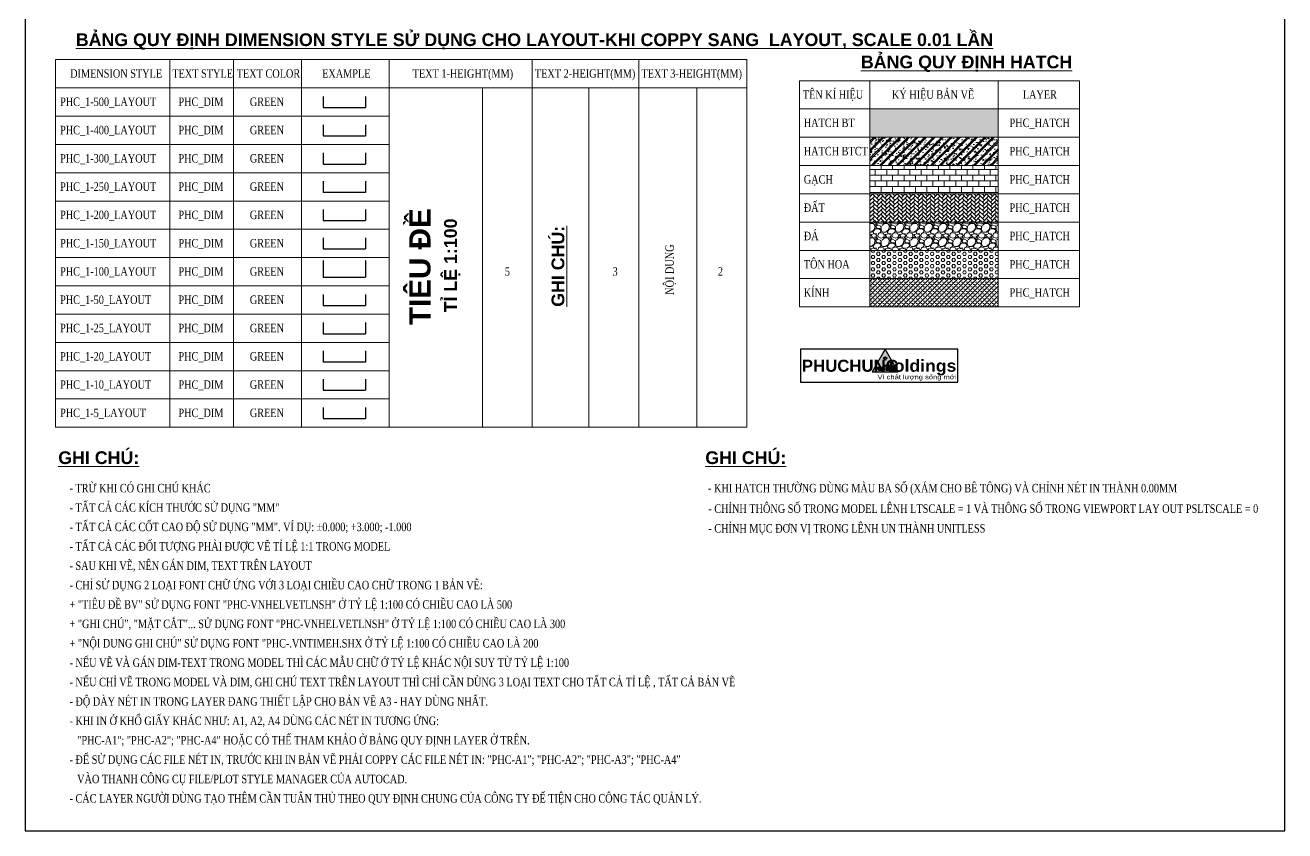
# Model space of a CAD drawing. Extents: x 11 to 29711, y 4 to 42004.
# Drawn here: x 11 to 29711, y 4 to 18996 of the extents above; entities that cross this region are included whole.
import ezdxf
from ezdxf.enums import TextEntityAlignment as Align

# ---------------------------------------------------------------- set-up
doc = ezdxf.new("R2010")
doc.units = 0
doc.header["$LTSCALE"] = 100
doc.header["$MEASUREMENT"] = 0
for name, color, linetype, lineweight in [('PHC_Dim', 8, 'Continuous', 13), ('PHC_Hatch', 251, 'Continuous', 13), ('PHC_Net manh', 9, 'Continuous', 13), ('PHC_Text 1', 7, 'Continuous', 25), ('PHC_Text 2', 3, 'Continuous', 15), ('PHC_Text 3', 3, 'Continuous', 15)]:
    doc.layers.add(name, color=color, linetype=linetype, lineweight=lineweight)
doc.styles.add('PHC-DIM', font='vntimeh.shx', dxfattribs={"width": 0.7})
doc.styles.add('PHC-VnAvant', font='', dxfattribs={"width": 0.8})
doc.styles.add('PHC-VnHelvetlns', font='')
doc.styles.add('PHC-VnHelvetlnsH', font='')
doc.styles.add('PHC-vntimeh.shx', font='vntimeh.shx', dxfattribs={"width": 0.8})
doc.styles.get('PHC-VnAvant').set_extended_font_data('.VnAvant')
doc.styles.get('PHC-VnHelvetlns').set_extended_font_data('.VnHelvetIns', bold=True)
doc.styles.get('PHC-VnHelvetlnsH').set_extended_font_data('.VnHelvetInsH', bold=True)
doc.dimstyles.new('PHC_1-10_Layout', dxfattribs={"dimtxt": 2, "dimasz": 1, "dimexe": 1, "dimexo": 0, "dimgap": 1, "dimtad": 1, "dimdec": 0, "dimlfac": 10, "dimdsep": 46, "dimtxsty": 'PHC-DIM', "dimblk": 'ARCHTICK', "dimcen": 4, "dimdle": 1, "dimclrd": 256, "dimclre": 256, "dimclrt": 3, "dimazin": 2, "dimtp": 0.1, "dimtm": 0.1, "dimtfac": 0.71, "dimtdec": 0, "dimtix": 1, "dimtmove": 0, "dimatfit": 2, "dimldrblk": 'OPEN30', "dimfxl": 2, "dimlwd": -1, "dimlwe": -1, "dimarcsym": 0})
doc.dimstyles.new('PHC_1-150_Layout', dxfattribs={"dimtxt": 2, "dimasz": 1, "dimexe": 1, "dimexo": 0, "dimgap": 1, "dimtad": 1, "dimdec": 0, "dimlfac": 150, "dimdsep": 46, "dimtxsty": 'PHC-DIM', "dimblk": 'ARCHTICK', "dimcen": 4, "dimdle": 1, "dimclrd": 256, "dimclre": 256, "dimclrt": 3, "dimazin": 2, "dimtp": 0.1, "dimtm": 0.1, "dimtfac": 0.71, "dimtdec": 0, "dimtix": 1, "dimtmove": 0, "dimatfit": 2, "dimldrblk": 'OPEN30', "dimfxl": 2, "dimlwd": -1, "dimlwe": -1, "dimarcsym": 0})
doc.dimstyles.new('PHC_1-200_Layout', dxfattribs={"dimtxt": 2, "dimasz": 1, "dimexe": 1, "dimexo": 0, "dimgap": 1, "dimtad": 1, "dimdec": 0, "dimlfac": 200, "dimdsep": 46, "dimtxsty": 'PHC-DIM', "dimblk": 'ARCHTICK', "dimcen": 4, "dimdle": 1, "dimclrd": 256, "dimclre": 256, "dimclrt": 3, "dimazin": 2, "dimtp": 0.1, "dimtm": 0.1, "dimtfac": 0.71, "dimtdec": 0, "dimtix": 1, "dimtmove": 0, "dimatfit": 2, "dimldrblk": 'OPEN30', "dimfxl": 2, "dimlwd": -1, "dimlwe": -1, "dimarcsym": 0})
doc.dimstyles.new('PHC_1-20_Layout', dxfattribs={"dimtxt": 2, "dimasz": 1, "dimexe": 1, "dimexo": 0, "dimgap": 1, "dimtad": 1, "dimdec": 0, "dimlfac": 20, "dimdsep": 46, "dimtxsty": 'PHC-DIM', "dimblk": 'ARCHTICK', "dimcen": 4, "dimdle": 1, "dimclrd": 256, "dimclre": 256, "dimclrt": 3, "dimazin": 2, "dimtp": 0.1, "dimtm": 0.1, "dimtfac": 0.71, "dimtdec": 0, "dimtix": 1, "dimtmove": 0, "dimatfit": 2, "dimldrblk": 'OPEN30', "dimfxl": 2, "dimlwd": -1, "dimlwe": -1, "dimarcsym": 0})
doc.dimstyles.new('PHC_1-250_Layout', dxfattribs={"dimtxt": 2, "dimasz": 1, "dimexe": 1, "dimexo": 0, "dimgap": 1, "dimtad": 1, "dimdec": 0, "dimlfac": 250, "dimdsep": 46, "dimtxsty": 'PHC-DIM', "dimblk": 'ARCHTICK', "dimcen": 4, "dimdle": 1, "dimclrd": 256, "dimclre": 256, "dimclrt": 3, "dimazin": 2, "dimtp": 0.1, "dimtm": 0.1, "dimtfac": 0.71, "dimtdec": 0, "dimtix": 1, "dimtmove": 0, "dimatfit": 2, "dimldrblk": 'OPEN30', "dimfxl": 2, "dimlwd": -1, "dimlwe": -1, "dimarcsym": 0})
doc.dimstyles.new('PHC_1-25_Layout', dxfattribs={"dimtxt": 2, "dimasz": 1, "dimexe": 1, "dimexo": 0, "dimgap": 1, "dimtad": 1, "dimdec": 0, "dimlfac": 25, "dimdsep": 46, "dimtxsty": 'PHC-DIM', "dimblk": 'ARCHTICK', "dimcen": 4, "dimdle": 1, "dimclrd": 256, "dimclre": 256, "dimclrt": 3, "dimazin": 2, "dimtp": 0.1, "dimtm": 0.1, "dimtfac": 0.71, "dimtdec": 0, "dimtix": 1, "dimtmove": 0, "dimatfit": 2, "dimldrblk": 'OPEN30', "dimfxl": 2, "dimlwd": -1, "dimlwe": -1, "dimarcsym": 0})
doc.dimstyles.new('PHC_1-300_Layout', dxfattribs={"dimtxt": 2, "dimasz": 1, "dimexe": 1, "dimexo": 0, "dimgap": 1, "dimtad": 1, "dimdec": 0, "dimlfac": 300, "dimdsep": 46, "dimtxsty": 'PHC-DIM', "dimblk": 'ARCHTICK', "dimcen": 4, "dimdle": 1, "dimclrd": 256, "dimclre": 256, "dimclrt": 3, "dimazin": 2, "dimtp": 0.1, "dimtm": 0.1, "dimtfac": 0.71, "dimtdec": 0, "dimtix": 1, "dimtmove": 0, "dimatfit": 2, "dimldrblk": 'OPEN30', "dimfxl": 2, "dimlwd": -1, "dimlwe": -1, "dimarcsym": 0})
doc.dimstyles.new('PHC_1-400_Layout', dxfattribs={"dimtxt": 2, "dimasz": 1, "dimexe": 1, "dimexo": 0, "dimgap": 1, "dimtad": 1, "dimdec": 0, "dimlfac": 400, "dimdsep": 46, "dimtxsty": 'PHC-DIM', "dimblk": 'ARCHTICK', "dimcen": 4, "dimdle": 1, "dimclrd": 256, "dimclre": 256, "dimclrt": 3, "dimazin": 2, "dimtp": 0.1, "dimtm": 0.1, "dimtfac": 0.71, "dimtdec": 0, "dimtix": 1, "dimtmove": 0, "dimatfit": 2, "dimldrblk": 'OPEN30', "dimfxl": 2, "dimlwd": -1, "dimlwe": -1, "dimarcsym": 0})
doc.dimstyles.new('PHC_1-500_Layout', dxfattribs={"dimtxt": 2, "dimasz": 1, "dimexe": 1, "dimexo": 0, "dimgap": 1, "dimtad": 1, "dimdec": 0, "dimlfac": 500, "dimdsep": 46, "dimtxsty": 'PHC-DIM', "dimblk": 'ARCHTICK', "dimcen": 4, "dimdle": 1, "dimclrd": 256, "dimclre": 256, "dimclrt": 3, "dimazin": 2, "dimtp": 0.1, "dimtm": 0.1, "dimtfac": 0.71, "dimtdec": 0, "dimtix": 1, "dimtmove": 0, "dimatfit": 2, "dimldrblk": 'OPEN30', "dimfxl": 2, "dimlwd": -1, "dimlwe": -1, "dimarcsym": 0})
doc.dimstyles.new('PHC_1-50_Layout', dxfattribs={"dimtxt": 2, "dimasz": 1, "dimexe": 1, "dimexo": 0, "dimgap": 1, "dimtad": 1, "dimdec": 0, "dimlfac": 50, "dimdsep": 46, "dimtxsty": 'PHC-DIM', "dimblk": 'ARCHTICK', "dimcen": 4, "dimdle": 1, "dimclrd": 256, "dimclre": 256, "dimclrt": 3, "dimazin": 2, "dimtp": 0.1, "dimtm": 0.1, "dimtfac": 0.71, "dimtdec": 0, "dimtix": 1, "dimtmove": 0, "dimatfit": 2, "dimldrblk": 'OPEN30', "dimfxl": 2, "dimlwd": -1, "dimlwe": -1, "dimarcsym": 0})
doc.dimstyles.new('PHC_1-5_Layout', dxfattribs={"dimtxt": 2, "dimasz": 1, "dimexe": 1, "dimexo": 0, "dimgap": 1, "dimtad": 1, "dimdec": 0, "dimlfac": 5, "dimdsep": 46, "dimtxsty": 'PHC-DIM', "dimblk": 'ARCHTICK', "dimcen": 4, "dimdle": 1, "dimclrd": 256, "dimclre": 256, "dimclrt": 3, "dimazin": 2, "dimtp": 0.1, "dimtm": 0.1, "dimtfac": 0.71, "dimtdec": 0, "dimtix": 1, "dimtmove": 0, "dimatfit": 2, "dimldrblk": 'OPEN30', "dimfxl": 2, "dimlwd": -1, "dimlwe": -1, "dimarcsym": 0})

# ---------------------------------------------------------------- blocks, each defined once
blk = doc.blocks.new('_ARCHTICK')
at = {"color": 0, "linetype": 'ByBlock', "const_width": 0.15}
blk.add_lwpolyline([(-0.5, -0.5), (0.5, 0.5)], dxfattribs=at)
blk = doc.blocks.new('_Open30')
at = {"color": 0, "linetype": 'ByBlock', "lineweight": -2}
for p, q in [((-1, 0), (0, 0)), ((0, 0), (-1, 0)), ((0, 0), (-1, 0))]:
    blk.add_line(p, q, dxfattribs=at)
blk = doc.blocks.new('PHC_Tentieude')
at = {"layer": 'PHC_Text 1', "style": 'PHC-VnHelvetlnsH'}
blk.add_attdef('TIEUDE', text='', height=500, dxfattribs=at).set_placement((137153, -97667), align=Align.BOTTOM_CENTER)
at = {"layer": 'PHC_Text 2', "style": 'PHC-VnHelvetlnsH'}
blk.add_attdef('TILE', text='', height=300, dxfattribs=at).set_placement((137185, -98285), align=Align.BOTTOM_CENTER)
blk = doc.blocks.new('PHC_Ghichu')
at = {"layer": 'PHC_Text 2', "style": 'PHC-VnHelvetlnsH'}
blk.add_attdef('GHICHU', text='', height=300, dxfattribs=at).set_placement((92031, -70623), align=Align.BOTTOM_CENTER)
blk = doc.blocks.new('PHC_LogoPHC')
h = blk.add_hatch(color=106)
h.paths.add_polyline_path([(5651, 2200), (4785, 700), (6517, 700)])
h.paths.add_polyline_path([(5728, 1476), (5651, 1532), (5574, 1476), (5603, 1567), (5526, 1623), (5621, 1623), (5651, 1713), (5681, 1623), (5776, 1623), (5699, 1567)], flags=16)
h.paths.add_polyline_path([(5905, 990), (5905, 851), (5907, 839), (5908, 837), (5919, 832), (5920, 832), (5931, 836), (5934, 846), (5934, 851), (5934, 990), (5985, 990), (5985, 852), (5983, 839), (5979, 828), (5973, 818), (5967, 812), (5957, 805), (5945, 800), (5931, 797), (5920, 797), (5905, 798), (5892, 801), (5880, 807), (5873, 812), (5865, 820), (5859, 831), (5856, 843), (5855, 852), (5855, 990)], flags=16)
h.paths.add_polyline_path([(5833, 990), (5833, 800), (5783, 800), (5783, 881), (5754, 881), (5754, 800), (5704, 800), (5704, 990), (5754, 990), (5754, 919), (5783, 919), (5783, 990)], flags=16)
h.paths.add_polyline_path([(6007, 990), (6062, 990), (6102, 878), (6103, 990), (6151, 990), (6151, 800), (6097, 800), (6056, 917), (6056, 800), (6007, 800)], flags=16)
h.paths.add_polyline_path([(5595, 979), (5603, 971), (5609, 961), (5612, 949), (5613, 938), (5613, 921), (5562, 921), (5562, 942), (5561, 953), (5551, 959), (5548, 959), (5536, 954), (5534, 942), (5534, 848), (5536, 836), (5537, 835), (5548, 831), (5560, 836), (5561, 837), (5562, 848), (5562, 876), (5613, 876), (5613, 852), (5611, 839), (5607, 828), (5601, 818), (5595, 812), (5585, 805), (5573, 800), (5559, 797), (5548, 797), (5533, 798), (5520, 801), (5508, 807), (5501, 812), (5493, 820), (5487, 831), (5484, 843), (5483, 852), (5483, 938), (5485, 951), (5488, 963), (5495, 973), (5502, 979), (5512, 986), (5524, 990), (5538, 993), (5548, 993), (5563, 992), (5576, 989), (5588, 984)], flags=16)
h.paths.add_polyline_path([(6185, 973), (6192, 979), (6202, 986), (6215, 990), (6229, 993), (6239, 993), (6255, 992), (6268, 990), (6280, 985), (6284, 983), (6293, 976), (6299, 966), (6303, 954), (6303, 946), (6303, 925), (6255, 925), (6255, 944), (6252, 955), (6241, 959), (6240, 959), (6228, 954), (6227, 953), (6224, 942), (6224, 848), (6227, 836), (6227, 835), (6239, 831), (6250, 834), (6255, 844), (6255, 869), (6237, 869), (6237, 905), (6303, 905), (6303, 800), (6259, 800), (6259, 816), (6250, 806), (6239, 800), (6226, 797), (6220, 797), (6206, 799), (6194, 804), (6184, 813), (6179, 823), (6175, 834), (6174, 848), (6174, 852), (6174, 938), (6175, 951), (6179, 963)], flags=16)
h.paths.add_polyline_path([(5461, 990), (5461, 852), (5460, 839), (5456, 828), (5449, 818), (5444, 812), (5433, 805), (5421, 800), (5408, 797), (5396, 797), (5381, 798), (5368, 801), (5357, 807), (5349, 812), (5341, 820), (5335, 831), (5332, 843), (5332, 852), (5332, 990), (5382, 990), (5382, 851), (5383, 839), (5384, 837), (5395, 832), (5407, 836), (5411, 846), (5411, 851), (5411, 990)], flags=16)
h.paths.add_polyline_path([(5309, 990), (5309, 800), (5259, 800), (5259, 881), (5230, 881), (5230, 800), (5180, 800), (5180, 990), (5230, 990), (5230, 919), (5259, 919), (5259, 990)], flags=16)
h.paths.add_polyline_path([(5154, 964), (5158, 952), (5159, 938), (5160, 932), (5159, 919), (5157, 908), (5152, 897), (5150, 894), (5142, 885), (5131, 879), (5118, 876), (5107, 875), (5078, 875), (5078, 800), (5028, 800), (5028, 990), (5082, 990), (5100, 989), (5115, 988), (5128, 985), (5138, 982), (5141, 980), (5149, 973)], flags=16)
h.paths.add_polyline_path([(5107, 947), (5109, 933), (5109, 924), (5105, 913), (5091, 909), (5078, 909), (5078, 956), (5084, 956), (5092, 956), (5103, 953)], flags=0)
at = {"layer": 'DEFPOINTS'}
for points in [[(0, 0), (10500, 0), (10500, 2200), (0, 2200)], [(5651, 2200), (4785, 700), (6517, 700)], [(5776, 1623), (5681, 1623), (5651, 1713), (5621, 1623), (5526, 1623), (5603, 1567), (5574, 1476), (5651, 1532), (5728, 1476), (5699, 1567)], [(5159, 919), (5160, 932), (5159, 938), (5158, 952), (5154, 964), (5149, 973), (5141, 980), (5138, 982), (5128, 985), (5115, 988), (5100, 989), (5082, 990), (5028, 990), (5028, 800), (5078, 800), (5078, 875), (5107, 875), (5118, 876), (5131, 879), (5142, 885), (5150, 894), (5152, 897), (5157, 908)], [(5078, 956), (5084, 956), (5092, 956), (5103, 953), (5107, 947), (5109, 933), (5109, 924), (5106, 914), (5104, 912), (5091, 909), (5078, 909)], [(5309, 990), (5259, 990), (5259, 919), (5230, 919), (5230, 990), (5180, 990), (5180, 800), (5230, 800), (5230, 881), (5259, 881), (5259, 800), (5309, 800)], [(5382, 990), (5332, 990), (5332, 852), (5332, 843), (5335, 831), (5341, 820), (5349, 812), (5357, 807), (5368, 801), (5381, 798), (5396, 797), (5408, 797), (5421, 800), (5433, 805), (5444, 812), (5449, 818), (5456, 828), (5460, 839), (5461, 852), (5461, 990), (5411, 990), (5411, 851), (5411, 846), (5407, 836), (5395, 832), (5384, 837), (5383, 839), (5382, 851)], [(5534, 942), (5536, 954), (5548, 959), (5551, 959), (5561, 953), (5562, 942), (5562, 921), (5613, 921), (5613, 938), (5612, 949), (5609, 961), (5603, 971), (5595, 979), (5588, 984), (5576, 989), (5563, 992), (5548, 993), (5538, 993), (5524, 990), (5512, 986), (5502, 979), (5495, 973), (5488, 963), (5485, 951), (5483, 938), (5483, 852), (5484, 843), (5487, 831), (5493, 820), (5501, 812), (5508, 807), (5520, 801), (5533, 798), (5548, 797), (5559, 797), (5573, 800), (5585, 805), (5595, 812), (5601, 818), (5607, 828), (5611, 839), (5613, 852), (5613, 876), (5562, 876), (5562, 848), (5561, 837), (5560, 836), (5548, 831), (5537, 835), (5536, 836), (5534, 848)], [(5534, 942), (5536, 954), (5548, 959), (5551, 959), (5561, 953), (5562, 942), (5562, 921), (5613, 921), (5613, 938), (5612, 949), (5609, 961), (5603, 971), (5595, 979), (5588, 984), (5576, 989), (5563, 992), (5548, 993), (5538, 993), (5524, 990), (5512, 986), (5502, 979), (5495, 973), (5488, 963), (5485, 951), (5483, 938), (5483, 852), (5484, 843), (5487, 831), (5493, 820), (5501, 812), (5508, 807), (5520, 801), (5533, 798), (5548, 797), (5559, 797), (5573, 800), (5585, 805), (5595, 812), (5601, 818), (5607, 828), (5611, 839), (5613, 852), (5613, 876), (5562, 876), (5562, 848), (5561, 837), (5560, 836), (5548, 831), (5537, 835), (5536, 836), (5534, 848)], [(5754, 881), (5783, 881), (5783, 800), (5833, 800), (5833, 990), (5783, 990), (5783, 919), (5754, 919), (5754, 990), (5704, 990), (5704, 800), (5754, 800)], [(5905, 990), (5855, 990), (5855, 852), (5856, 843), (5859, 831), (5865, 820), (5873, 812), (5880, 807), (5892, 801), (5905, 798), (5920, 797), (5931, 797), (5945, 800), (5957, 805), (5967, 812), (5973, 818), (5979, 828), (5983, 839), (5985, 852), (5985, 990), (5934, 990), (5934, 851), (5934, 846), (5931, 836), (5920, 832), (5919, 832), (5908, 837), (5907, 839), (5905, 851)], [(6056, 917), (6097, 800), (6151, 800), (6151, 990), (6103, 990), (6102, 878), (6062, 990), (6007, 990), (6007, 800), (6056, 800)], [(6224, 942), (6227, 953), (6228, 954), (6240, 959), (6241, 959), (6252, 955), (6255, 944), (6255, 925), (6303, 925), (6303, 946), (6303, 954), (6299, 966), (6293, 976), (6284, 983), (6280, 985), (6268, 990), (6255, 992), (6239, 993), (6229, 993), (6215, 990), (6202, 986), (6192, 979), (6185, 973), (6179, 963), (6175, 951), (6174, 938), (6174, 852), (6174, 848), (6175, 834), (6179, 823), (6183, 814), (6185, 812), (6194, 804), (6206, 799), (6220, 797), (6226, 797), (6239, 800), (6250, 806), (6259, 816), (6259, 800), (6303, 800), (6303, 905), (6237, 905), (6237, 869), (6255, 869), (6255, 845), (6255, 844), (6250, 834), (6239, 831), (6227, 835), (6227, 836), (6224, 848)]]:
    blk.add_lwpolyline(points, close=True, dxfattribs=at)
at = {"color": 106, "style": 'PHC-VnHelvetlnsH'}
blk.add_text('PHUCHUNG', height=800, dxfattribs=at).set_placement((100, 1100), align=Align.MIDDLE_LEFT)
at = {"color": 40, "style": 'PHC-VnHelvetlns', "width": 1.05}
blk.add_text('Holdings', height=800, dxfattribs=at).set_placement((10400, 1100), align=Align.MIDDLE_RIGHT)
at = {"color": 106, "style": 'PHC-VnAvant', "width": 1.25}
blk.add_text('V× chÊt l\xadîng sèng míi', height=300, dxfattribs=at).set_placement((10400, 350), align=Align.MIDDLE_RIGHT)

msp = doc.modelspace()

# ---------------------------------------------------------------- hatches: boundary and pattern name
at = {"layer": 'PHC_Hatch'}
h = msp.add_hatch(dxfattribs=at)
h.set_pattern_fill('AR-CONC', color=256, scale=0.666667, style=0)
h.set_pattern_definition([(50, (547.88, 68562.77), (121.45645, -10.62606), [12.7, -139.7]), (355, (547.88, 68562.77), (-23.49522, 127.3711), [10.16, -111.76]), (100.451, (558, 68561.89), (97.96167, 116.74446), [10.79333, -118.72667]), (46.1842, (547.88, 68596.64), (180.71936, -28.0282), [19.05, -209.55]), (96.6356, (562.94, 68594.3), (158.2695, 164.95037), [16.19, -178.09]), (351.184, (547.88, 68596.64), (158.26974, 164.9501), [15.24, -167.64]), (21, (564.82, 68588.17), (101.07659, -68.17701), [12.7, -139.7]), (326, (564.82, 68588.17), (41.20135, 122.79198), [10.16, -111.76]), (71.4514, (573.24, 68582.49), (142.27766, 54.61524), [10.79333, -118.72667]), (37.5, (547.882, 68562.77), (2.05907, 56.370026), [0, -110.40533, 0, -113.45333, 0, -112.18333]), (7.5, (547.88, 68562.77), (44.54644, 66.78705), [0, -64.68533, 0, -107.86533, 0, -42.75667]), (327.5, (510.12, 68562.77), (90.39373, -3.819163), [0, -42.33333, 0, -132.08, 0, -175.26]), (317.5, (493.19, 68562.77), (98.75279, 16.95099), [0, -55.03333, 0, -87.71467, 0, -124.46])])
h.paths.add_polyline_path([(22956.3481, 17020.476), (19927.0207, 17020.476), (19927.0207, 16353.8094), (22956.3481, 16353.8094)])
h = msp.add_hatch(dxfattribs=at)
h.set_pattern_fill('BT-01', color=256, scale=33.333333, style=0, pattern_type=2)
h.set_pattern_definition([(50, (547.88, 68562.77), (239.0867, -20.9174), [25, -275]), (355, (547.88, 68562.77), (-46.2504, 250.7307), [20, -220]), (100.4514, (567.8, 68561.03), (192.8365, 229.8132), [21.2467, -233.714]), (46.1842, (547.88, 68629.44), (355.747, -55.173), [37.5, -412.5]), (96.6356, (577.53, 68624.84), (311.5542, 324.706), [31.87, -350.571]), (351.1842, (547.9, 68629.44), (311.554, 324.7062), [30, -330]), (21, (581.22, 68612.77), (198.969, -134.2063), [25, -275]), (326, (581.22, 68612.77), (81.1051, 241.7167), [20, -220]), (71.4514, (597.8, 68601.59), (280.0742, 107.5102), [21.2467, -233.714]), (37.5, (547.88, 68562.77), (4.05329, 110.96462), [0, -217.33333, 0, -223.33333, 0, -220.83333]), (7.5, (547.88, 68562.77), (87.68985, 131.47057), [0, -127.33333, 0, -212.33333, 0, -84.16667]), (327.5, (473.55, 68562.77), (177.94081, -7.51829), [0, -83.33333, 0, -260, 0, -345]), (317.5, (440.22, 68562.77), (194.3954, 33.36833), [0, -108.33333, 0, -172.66667, 0, -245]), (45, (547.88, 68562.77), (-100.17346, 100.17346), []), (45, (547.88, 68603.6), (-100.17346, 100.17346), [])])
h.paths.add_polyline_path([(22956.3481, 16353.8094), (19927.0207, 16353.8094), (19927.0207, 15687.1427), (22956.3481, 15687.1427)])
h = msp.add_hatch(dxfattribs=at)
h.set_pattern_fill('AR-B816', color=256, scale=0.666667, style=0)
h.set_pattern_definition([(0, (547.88, 68562.77), (0, 135.46667), []), (90, (547.88, 68562.77), (-135.46667, 135.46667), [135.46667, -135.46667])])
h.paths.add_polyline_path([(22956.3481, 15687.1427), (19927.0207, 15687.1427), (19927.0207, 15020.476), (22956.3481, 15020.476)])
h = msp.add_hatch(dxfattribs=at)
h.set_pattern_fill('AR-HBONE', color=256, scale=0.666667, style=0)
h.set_pattern_definition([(45, (547.88, 68562.77), (9e-15, 95.7894), [203.2, -67.73333]), (135, (595.78, 68610.665), (9e-15, 95.7894), [203.2, -67.73333])])
h.paths.add_polyline_path([(22956.3481, 15020.476), (19927.0207, 15020.476), (19927.0207, 14353.8094), (22956.3481, 14353.8094)])
h = msp.add_hatch(dxfattribs=at)
h.set_pattern_fill('GRAVEL', color=256, scale=13.333333, style=0)
h.set_pattern_definition([(228.0128, (791.722, 68901.437), (-2709.335635, -3048.003745), [45.5628, -4510.7333]), (184.9697, (761.242, 68867.571), (4064.006574, 338.6642767), [78.1873, -7740.5333]), (132.5104, (683.35, 68860.797), (3386.6642024, -3725.336972), [55.131, -5457.96]), (267.2737, (551.269, 68776.13), (338.665196, 6773.331154), [71.2007, -7048.8533]), (292.8337, (547.882, 68705.01), (-1693.3381407, 4064.0023107), [69.8179, -6911.9733]), (357.2737, (574.976, 68640.664), (-6773.331154, 338.665196), [71.2007, -7048.8533]), (37.6942, (646.096, 68637.277), (-4402.6694482, -3386.6636476), [94.1592, -9321.7467]), (72.2553, (720.602, 68694.851), (2370.6714087, 7450.6688275), [88.896, -8800.7067]), (121.4296, (747.696, 68779.517), (-2709.3340314, 4402.661488), [71.4417, -7072.7333]), (175.2364, (710.442, 68840.477), (3725.330407, -338.663488), [81.5617, -3996.52]), (222.3974, (629.162, 68847.251), (-4064.0001223, -3725.3284868), [105.477, -10442.24]), (138.8141, (886.55, 68772.744), (-2370.665157, 2031.996874), [36.0007, -3564.08]), (171.4692, (859.456, 68796.45), (4402.659946, -677.33504), [68.491, -6780.6133]), (225, (791.72, 68806.6), (-7e-14, -338.6664), [47.8945, -431.052]), (203.1986, (768.016, 68847.25), (1693.339043, 677.336303), [25.7921, -2553.4133]), (291.8014, (744.31, 68837.09), (-338.666904, 1016.000654), [36.4755, -1787.3067]), (30.9638, (757.856, 68803.224), (1015.99893, 677.33386), [59.2427, -1915.5067]), (161.5651, (808.66, 68833.7), (677.33364, -338.66616), [42.8383, -1028.12]), (16.3895, (547.882, 68837.09), (3386.668535, 1015.9978867), [60.0117, -5941.1733]), (70.3462, (605.456, 68854.024), (-1354.662892, -3725.328065), [50.3465, -4984.2933]), (293.1986, (808.656, 68901.437), (-677.336303, 1693.339043), [51.584, -2527.6267]), (343.6105, (828.976, 68854.024), (-3386.668535, 1015.9978867), [60.0117, -5941.1733]), (339.444, (547.882, 68627.117), (-1693.335435, 677.332511), [57.8713, -2835.6933]), (294.7751, (602.07, 68606.797), (-1693.329387, 3725.3316035), [48.4896, -4800.48]), (66.8014, (812.042, 68562.77), (677.336303, 1693.339043), [51.584, -2527.6267]), (17.354, (832.362, 68610.184), (-4402.666904, -1354.6646234), [56.771, -5620.32]), (69.444, (646.096, 68562.77), (-677.332511, -1693.335435), [28.9357, -2864.64]), (101.3099, (791.72, 68562.77), (-338.664995, 1354.66233), [17.2687, -1709.6]), (165.9638, (788.336, 68579.7), (1016.00071, -338.66608), [69.8179, -1326.54]), (186.009, (720.602, 68596.637), (3386.6616726, 338.665876), [64.7023, -6405.52]), (303.6901, (757.86, 68772.74), (-338.66678, 677.33268), [48.8432, -1172.2373]), (353.1572, (784.949, 68732.104), (5757.3357142, -677.336367), [85.2743, -8442.1333]), (60.9454, (869.616, 68721.944), (-1354.663515, -2370.661015), [34.8677, -3451.92]), (90, (886.55, 68752.42), (-338.6667, 338.6667), [20.32, -318.3467]), (120.2564, (713.83, 68606.797), (1354.663796, -2370.665471), [47.049, -4657.8533]), (48.0128, (690.122, 68647.437), (2709.335635, 3048.003745), [91.1257, -4465.1733]), (0, (751.08, 68715.17), (338.6667, 338.6667), [88.0533, -250.6133]), (325.3048, (839.136, 68715.17), (-3386.660799, 2370.666892), [53.548, -5301.24]), (254.0546, (883.162, 68684.69), (-338.66753, -1354.669894), [49.3105, -2416.2267]), (207.646, (869.616, 68637.277), (-6434.6644065, -3386.6687966), [80.286, -7948.3333]), (175.4261, (798.496, 68600.024), (-4402.6676806, 338.6650282), [84.9372, -8408.7733]), (175.4261, (798.496, 68600.024), (-4402.6676806, 338.6650282), [84.9372, -8408.7733])])
h.paths.add_polyline_path([(22956.3481, 14353.8094), (19927.0207, 14353.8094), (19927.0207, 13687.1427), (22956.3481, 13687.1427)])
h = msp.add_hatch(dxfattribs=at)
h.set_pattern_fill('HEX', color=256, scale=13.333333, style=0)
h.set_pattern_definition([(0, (547.88, 68562.77), (0, 73.32347), [42.33333, -84.66667]), (120, (547.88, 68562.77), (-63.499985, -36.66173), [42.33333, -84.66667]), (60, (590.216, 68562.77), (-63.499985, 36.66173), [42.33333, -84.66667])])
h.paths.add_polyline_path([(22956.3481, 13687.1427), (19927.0207, 13687.1427), (19927.0207, 13020.476), (22956.3481, 13020.476)])
h = msp.add_hatch(dxfattribs=at)
h.set_pattern_fill('SACNCR', color=256, scale=33.333333, style=0)
h.set_pattern_definition([(45, (547.88, 68562.77), (-56.1266, 56.1266), []), (45, (604.01, 68562.77), (-56.1266, 56.1266), [0, -79.375])])
h.paths.add_polyline_path([(22956.3481, 13020.476), (19927.0207, 13020.476), (19927.0207, 12353.8094), (22956.3481, 12353.8094)])

# ---------------------------------------------------------------- linework, layer by layer
msp.add_lwpolyline([(29711.3058, 3.9587), (29711.3058, 42003.9587), (11.3058, 42003.9587), (11.3058, 3.9587), (29711.3058, 3.9587)])
at = {"layer": 'PHC_Net manh'}
for p, q in [((725.9725, 18183.5223), (725.9725, 9516.8556)), ((725.9725, 18183.5223), (17028.0633, 18183.5223)), ((3422.7008, 18183.5223), (3422.7008, 9516.8556)), ((4925.9725, 18183.5223), (4925.9725, 9516.8556)), ((6525.9725, 18183.5223), (6525.9725, 9516.8556)), ((8589.9967, 18183.5223), (8589.9967, 9516.8556)), ((8589.9967, 18183.5223), (8589.9967, 9516.8556)), ((11967.7566, 9516.8556), (11967.7566, 18183.5223)), ((14480.9745, 9516.8556), (14480.9745, 18183.5223)), ((17028.0633, 18183.5223), (17028.0633, 9516.8556)), ((18267.2812, 17687.1427), (18267.2812, 12353.8094)), ((18267.2812, 17687.1427), (24871.5168, 17687.1427)), ((19927.0207, 17687.1427), (19927.0207, 12353.8094)), ((22956.3481, 17687.1427), (22956.3481, 12353.8094)), ((24871.5168, 17687.1427), (24871.5168, 12353.8094)), ((725.9725, 17516.8556), (17028.0633, 17516.8556)), ((10791.1165, 9516.8556), (10791.1165, 17516.8556)), ((13304.3344, 9516.8556), (13304.3344, 17516.8556)), ((15851.4231, 9516.8556), (15851.4231, 17516.8556)), ((18267.2812, 17020.476), (24871.5168, 17020.476)), ((725.9725, 16850.1889), (8589.9967, 16850.1889)), ((18267.2812, 16353.8094), (24871.5168, 16353.8094)), ((725.9725, 16183.5223), (8589.9967, 16183.5223)), ((725.9725, 15516.8556), (8589.9967, 15516.8556)), ((18267.2812, 15687.1427), (24871.5168, 15687.1427)), ((725.9725, 14850.1889), (8589.9967, 14850.1889)), ((18267.2812, 15020.476), (24871.5168, 15020.476)), ((18267.2812, 14353.8094), (24871.5168, 14353.8094)), ((725.9725, 14183.5223), (8589.9967, 14183.5223)), ((18267.2812, 13687.1427), (24871.5168, 13687.1427)), ((725.9725, 13516.8556), (8589.9967, 13516.8556)), ((725.9725, 12850.1889), (8589.9967, 12850.1889)), ((18267.2812, 13020.476), (24871.5168, 13020.476)), ((725.9725, 12183.5223), (8589.9967, 12183.5223)), ((18267.2812, 12353.8094), (24871.5168, 12353.8094)), ((725.9725, 11516.8556), (8589.9967, 11516.8556)), ((725.9725, 10850.1889), (8589.9967, 10850.1889)), ((725.9725, 10183.5223), (8589.9967, 10183.5223)), ((725.9725, 9516.8556), (17028.0633, 9516.8556))]:
    msp.add_line(p, q, dxfattribs=at)

# ---------------------------------------------------------------- block references
at = {"color": 120}
ref = msp.add_blockref('PHC_Ghichu', (-51390.1121, -70353.1314), dxfattribs=dict(at, xscale=0.9090909091755748, yscale=0.9090909091755748, zscale=0.9090909091755748, rotation=90))
ref.add_attrib('GHICHU', '%%UGHI CHó:', dxfattribs={"layer": 'PHC_Text 3', "height": 300, "rotation": 90, "style": 'PHC-VnHelvetlnsH'}).set_placement((12812.8957, 13311.4031), align=Align.BOTTOM_CENTER)
at = {"layer": 'PHC_Net manh', "xscale": 0.3535353541374207, "yscale": 0.3535353541374207, "zscale": 0.3535353541374207}
msp.add_blockref('PHC_LogoPHC', (18289.6178, 10578.4409), dxfattribs=at)
at = {"layer": 'PHC_Text 1'}
ref = msp.add_blockref('PHC_Tentieude', (-79070.3725, -111381.8973), dxfattribs=dict(at, xscale=0.9090909091755748, yscale=0.9090909091755748, zscale=0.9090909091755748, rotation=90))
ref.add_attrib('%%UTIEUDE', 'TI£U §Ò', dxfattribs={"height": 500, "rotation": 90, "style": 'PHC-VnHelvetlnsH'}).set_placement((9718.1137, 13302.9561), align=Align.BOTTOM_CENTER)
ref.add_attrib('TILE', 'TØ LÖ 1:100', dxfattribs={"layer": 'PHC_Text 3', "height": 300, "rotation": 90, "style": 'PHC-VnHelvetlnsH'}).set_placement((10279.8746, 13332.104), align=Align.BOTTOM_CENTER)
at = {"layer": 'PHC_Text 3'}
ref = msp.add_blockref('PHC_Ghichu', (-81919.2704, 72763.3773), dxfattribs=dict(at, xscale=0.9090909063816071, yscale=0.9090909063816071, zscale=0.9090909063816071))
ref.add_attrib('GHICHU', '%%UGHI CHó:', dxfattribs={"height": 300, "style": 'PHC-VnHelvetlnsH'}).set_placement((1745.2641, 8560.3695), align=Align.BOTTOM_CENTER)
ref = msp.add_blockref('PHC_Ghichu', (-66663.0808, 72763.3773), dxfattribs=dict(at, xscale=0.9090909101068974, yscale=0.9090909101068974, zscale=0.9090909101068974))
ref.add_attrib('GHICHU', '%%UGHI CHó:', dxfattribs={"height": 300, "style": 'PHC-VnHelvetlnsH'}).set_placement((17001.4538, 8560.3695), align=Align.BOTTOM_CENTER)

# ---------------------------------------------------------------- texts
at = {"layer": 'PHC_Hatch', "linetype": 'Continuous', "style": 'PHC-vntimeh.shx', "width": 0.8}
for p in [(23221.3053, 16693.9677), (23221.3053, 16027.3011), (23221.3053, 15360.6344), (23221.3053, 14693.9677), (23221.3053, 14027.3011), (23221.3053, 13360.6344), (23221.3053, 12693.9677)]:
    msp.add_text('PHC_Hatch', height=200, dxfattribs=at).set_placement(p, align=Align.MIDDLE_LEFT)
at = {"layer": 'PHC_Text 1', "style": 'PHC-vntimeh.shx', "width": 0.8}
for s, p in [('Dimension Style', (1071.202, 17857.014)), ('Text Style', (3480.9009, 17857.014)), ('Text Color', (4998.6782, 17857.014)), ('Example', (7012.4828, 17857.014)), ('Text 1-Height(mm)', (9146.5545, 17857.014)), ('Text 2-Height(mm)', (12028.0576, 17857.014)), ('Text 3-Height(mm)', (14543.0195, 17857.014)), ('PHC_1-500_layout', (833.2855, 17190.3473)), ('PHC_DIM', (3624.4439, 17190.3473)), ('Tªn kÝ hiÖu', (18346.8111, 17360.6344)), ('Ký hiÖu b¶n vÏ', (20447.4848, 17360.6344)), ('Layer', (23532.7271, 17360.6344)), ('Hatch BT', (18369.613, 16693.9677)), ('PHC_1-400_layout', (833.2855, 16523.6806)), ('PHC_DIM', (3624.4439, 16523.6806)), ('Hatch BTCT', (18369.613, 16027.3011)), ('PHC_1-300_layout', (833.2855, 15857.014)), ('PHC_DIM', (3624.4439, 15857.014)), ('G¹ch', (18369.613, 15360.6344)), ('PHC_1-250_layout', (833.2855, 15190.3473)), ('PHC_DIM', (3624.4439, 15190.3473)), ('§Êt', (18369.613, 14693.9677)), ('PHC_1-200_layout', (833.2855, 14523.6806)), ('PHC_DIM', (3624.4439, 14523.6806)), ('PHC_1-150_layout', (833.2855, 13857.014)), ('PHC_DIM', (3624.4439, 13857.014)), ('§¸', (18369.613, 14027.3011)), ('T«n hoa', (18369.613, 13360.6344)), ('PHC_1-100_layout', (833.2855, 13190.3473)), ('PHC_DIM', (3624.4439, 13190.3473)), ('KÝnh', (18369.613, 12693.9677)), ('PHC_1-50_layout', (833.2855, 12523.6806)), ('PHC_DIM', (3624.4439, 12523.6806)), ('PHC_1-25_layout', (833.2855, 11857.014)), ('PHC_DIM', (3624.4439, 11857.014)), ('PHC_1-20_layout', (833.2855, 11190.3473)), ('PHC_DIM', (3624.4439, 11190.3473)), ('PHC_1-10_layout', (833.2855, 10523.6806)), ('PHC_DIM', (3624.4439, 10523.6806)), ('PHC_1-5_layout', (833.2855, 9857.014)), ('PHC_DIM', (3624.4439, 9857.014))]:
    msp.add_text(s, height=200, dxfattribs=at).set_placement(p, align=Align.MIDDLE_LEFT)
at = {"layer": 'PHC_Text 1', "color": 3, "style": 'PHC-vntimeh.shx', "width": 0.8}
for s, p in [('5', (11319.4727, 13190.3473)), ('3', (13860.6612, 13190.3473)), ('2', (16342.6611, 13190.3473))]:
    msp.add_text(s, height=200, dxfattribs=at).set_placement(p, align=Align.MIDDLE_LEFT)
at = {"layer": 'PHC_Text 3', "style": 'PHC-VnHelvetlnsH'}
for s, p in [('%%UB¶NG QUY §ÞNH Dimension Style sö dông cho layout-khi coppy sang  layout, scale 0.01 lÇn', (1205.0905, 18653.8103)), ('%%UB¶NG QUY §ÞNH hatch', (19715.9202, 18128.8792))]:
    msp.add_text(s, height=300, dxfattribs=at).set_placement(p, align=Align.MIDDLE_LEFT)
at = {"layer": 'PHC_Text 3', "style": 'PHC-vntimeh.shx', "width": 0.8}
for s, p in [('Green', (5308.0443, 17190.3473)), ('Green', (5308.0443, 16523.6806)), ('Green', (5308.0443, 15857.014)), ('Green', (5308.0443, 15190.3473)), ('Green', (5308.0443, 14523.6806)), ('Green', (5308.0443, 13857.014)), ('Green', (5308.0443, 13190.3473)), ('Green', (5308.0443, 12523.6806)), ('Green', (5308.0443, 11857.014)), ('Green', (5308.0443, 11190.3473)), ('Green', (5308.0443, 10523.6806)), ('Green', (5308.0443, 9857.014)), ('- Trõ khi cã ghi chó kh¸c', (1055.6173, 8082.4474)), ('- TÊt c¶ c¸c kÝch th\xadíc sö dông "mm"', (1055.6173, 7625.3046)), ('- TÊt c¶ c¸c cèt cao ®é sö dông "mm". VÝ dô: %%P0.000; +3.000; -1.000', (1055.6173, 7168.1617)), ('- TÊt c¶ c¸c ®èi t\xadîng ph¶i ®\xadîc vÏ tØ lÖ 1:1 trong model', (1055.6173, 6711.0188)), ('- Sau khi vÏ, nªn g¸n Dim, text trªn layout ', (1055.6173, 6253.876)), ('- cHØ Sö DôNG 2 LO¹I FONT CH÷ øNG VíI 3 LO¹I CHIÒU CAO CH÷ TRONG 1 B¶n vÏ:', (1055.6173, 5796.7331)), ('+ "tiªu ®Ò BV" Sö DôNG FONT "PHC-VnHelvetlnsH" ë tû lÖ 1:100 cã chiÒu cao lµ 500', (1055.6173, 5339.5903)), ('+ "GHI CHó", "MÆT C¾T"... Sö DôNG FONT "PHC-VnHelvetlnsH" ë tû lÖ 1:100 cã chiÒu cao lµ 300', (1055.6173, 4882.4474)), ('+ "NéI DUNG GHI CHó" Sö DôNG FONT "PHC-.VNTIMEH.SHX ë tû lÖ 1:100 cã chiÒu cao lµ 200', (1055.6173, 4425.3046)), ('- nÕu vÏ vµ g¸n dim-text trong model th× c¸c MÉu ch÷ ë tû lÖ kh¸c néi suy tõ tû lÖ 1:100', (1055.6173, 3968.1617)), ('- §é dµy nÐt in trong Layer ®ang thiÕt lËp cho b¶n vÏ A3 - hay dïng nhÊt.', (1055.6173, 3053.876)), ('- KHI IN ë KHæ GIÊY KH¸C NH¦: a1, a2, a4 DïNG C¸C NÐT IN T¦¥NG øNG:', (1055.6173, 2596.7331)), ('   "PHC-A1"; "PHC-A2"; "PHC-A4" hoÆc cã thÓ tham kh¶o ë b¶ng quy ®Þnh Layer ë trªn.', (1055.6173, 2139.5903)), ('- ®Ó sö dông c¸c file nÐt in, TR¦íC KHI IN B¶N VÏ PH¶I COPpY C¸C FILE NÐT IN: "PHC-A1"; "PHC-A2"; "PHC-A3"; "PHC-A4" ', (1055.6173, 1682.4474)), ('   VµO thanh c«ng cô file/PLOT STYLE MANAGER CñA AUTOCAD.', (1055.6173, 1225.3046)), ('- C¸c Layer ng\xadêi dïng t¹o thªm cÇn tu©n thñ theo quy ®Þnh chung cña c«ng ty ®Ó tiÖn cho c«ng t¸c qu¶n lý.', (1055.6173, 768.1617))]:
    msp.add_text(s, height=200, dxfattribs=at).set_placement(p, align=Align.MIDDLE_LEFT)
msp.add_text('néi dung', height=200, rotation=90, dxfattribs=at).set_placement((15205.7008, 12639.3008), align=Align.MIDDLE_LEFT)
at = {"layer": 'PHC_Text 3', "color": 7, "style": 'PHC-vntimeh.shx', "width": 0.8}
msp.add_text('- khi hatch th\xadêng dïng mµu ba sè (x¸m cho bª t«ng) vµ chØnh nÐt in thµnh 0.00MM', height=200, dxfattribs=at).set_placement((16112.7079, 8082.4474), align=Align.MIDDLE_LEFT)
at = {"layer": 'PHC_Text 3', "color": 6, "style": 'PHC-vntimeh.shx', "width": 0.8}
for s, p in [('- chØnh th«ng sè trong model Lªnh ltscale = 1 vµ th«ng sè trong viewport lay out psltscale = 0', (16118.7802, 7599.0111)), ('- chØnh môc ®¬n vÞ trong lªnh UN thµnh unitless', (16118.7802, 7134.1186))]:
    msp.add_text(s, height=200, dxfattribs=at).set_placement(p, align=Align.MIDDLE_LEFT)
at = {"layer": 'PHC_Text 3', "color": 1, "style": 'PHC-vntimeh.shx', "width": 0.8}
msp.add_text('- nÕu chØ vÏ trong model vµ dim, ghi chó text trªn layout th× chØ cÇn dïng 3 lo¹i text cho tÊt c¶ tØ lÖ , tÊt c¶ b¶n vÏ', height=200, dxfattribs=at).set_placement((1055.6173, 3511.0188), align=Align.MIDDLE_LEFT)

# ---------------------------------------------------------------- dimensions: what is measured, and where the dimension line sits
at = {"layer": 'PHC_Dim'}
for base, p1, p2, dimstyle in [((8037.9605, 17056.2219), (7037.9648, 17316.8566), (8037.9605, 17316.8566), 'PHC_1-500_Layout'), ((8037.9605, 16389.5552), (7037.9648, 16650.1899), (8037.9605, 16650.1899), 'PHC_1-400_Layout'), ((8037.9605, 15722.8886), (7037.9648, 15983.5232), (8037.9605, 15983.5232), 'PHC_1-300_Layout'), ((8037.9605, 15056.2219), (7037.9648, 15316.8566), (8037.9605, 15316.8566), 'PHC_1-250_Layout'), ((8037.9605, 14389.5552), (7037.9648, 14650.1899), (8037.9605, 14650.1899), 'PHC_1-200_Layout'), ((8037.9605, 13722.8886), (7037.9648, 13983.5232), (8037.9605, 13983.5232), 'PHC_1-150_Layout')]:
    msp.add_linear_dim(base=base, p1=p1, p2=p2, text='.', dimstyle=dimstyle, dxfattribs=at).render()
for base, p1, p2, dimstyle in [((8037.9605, 13056.2219), (7037.9648, 13451.9157), (8037.9605, 13451.9157), 'PHC_1-150_Layout'), ((8037.9605, 12389.5552), (7037.9648, 12650.1899), (8037.9605, 12650.1899), 'PHC_1-50_Layout'), ((8037.9605, 11722.8886), (7037.9648, 11983.5232), (8037.9605, 11983.5232), 'PHC_1-25_Layout'), ((8037.9605, 11056.2219), (7037.9648, 11316.8566), (8037.9605, 11316.8566), 'PHC_1-20_Layout'), ((8037.9605, 10389.5552), (7037.9648, 10650.1899), (8037.9605, 10650.1899), 'PHC_1-10_Layout'), ((8037.9605, 9722.8886), (7037.9648, 9983.5232), (8037.9605, 9983.5232), 'PHC_1-5_Layout')]:
    msp.add_linear_dim(base=base, p1=p1, p2=p2, dimstyle=dimstyle, dxfattribs=at).render()

doc.saveas('drawing.dxf')
